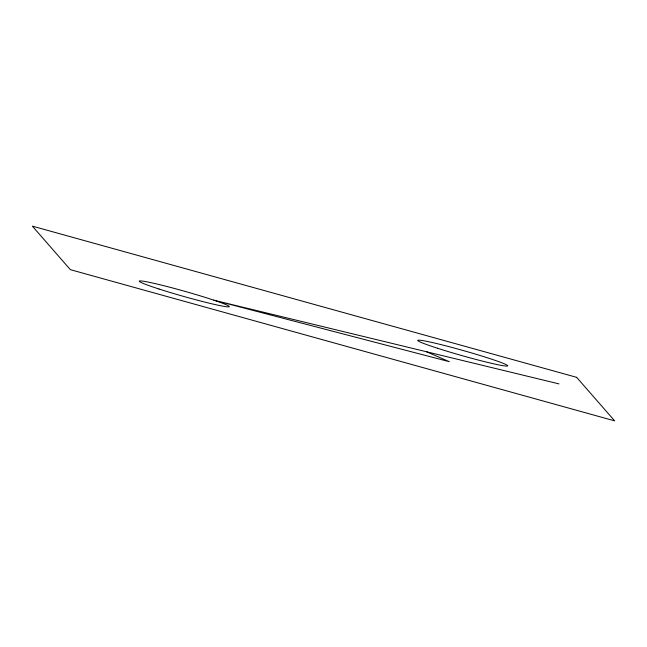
<?xml version="1.0" encoding="UTF-8"?>
<svg xmlns="http://www.w3.org/2000/svg" width="647" height="647" viewBox="0 0 647 647"><rect width="100%" height="100%" fill="white"/><g stroke="black" fill="none" stroke-linecap="round" stroke-linejoin="round"><path stroke-width="0.97" d="M558.984 383.889L213.809 300.168L449.293 361.673L426.543 351.766M576.639 377.338L32.35 226.135L70.361 269.662L614.65 420.865L576.639 377.338M437.437 348.223A46.77 2.612 15.8 0 0 507.62 365.967A46.77 2.612 15.8 0 0 443.13 345.142A46.77 2.612 15.8 0 0 437.437 348.223M158.984 288.999A46.77 2.612 15.8 0 0 229.167 306.743A46.77 2.612 15.8 0 0 164.678 285.917A46.77 2.612 15.8 0 0 158.984 288.999"/></g></svg>
